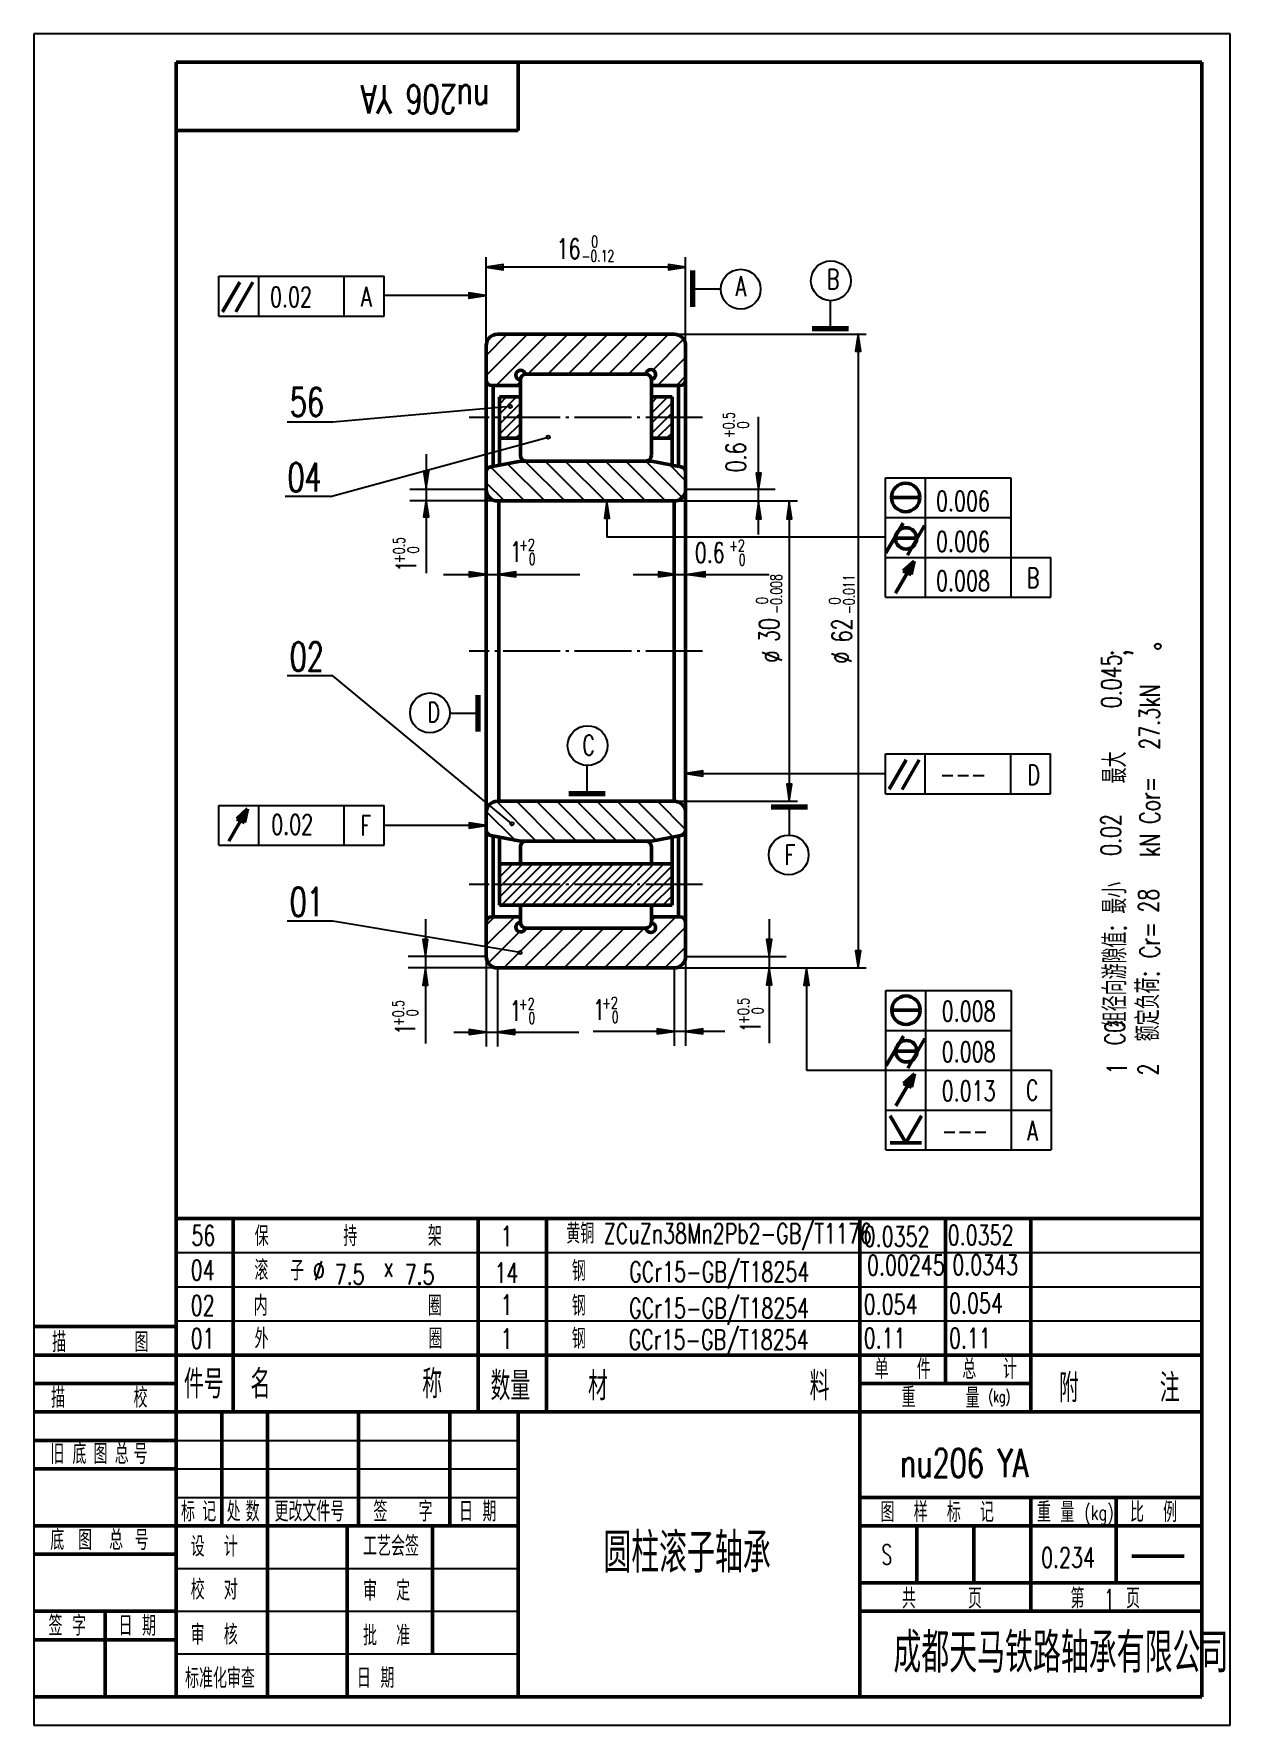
# Model space of a CAD drawing. Extents: x 228 to 438, y 0 to 297.
import ezdxf
from ezdxf.enums import TextEntityAlignment as Align

# ---------------------------------------------------------------- set-up
doc = ezdxf.new("R2010")
doc.units = 0
doc.header["$MEASUREMENT"] = 0
doc.linetypes.add('CENTER', pattern=[12.5, 10, -1, 0.5, -1])
doc.layers.get('0').update_dxf_attribs({"color": 6, "linetype": 'CONTINUOUS'})
doc.layers.add('1', color=2, linetype='CONTINUOUS', lineweight=50)
for name, color, linetype in [('2', 6, 'CONTINUOUS'), ('3', 7, 'CENTER'), ('90', 7, 'CONTINUOUS')]:
    doc.layers.add(name, color=color, linetype=linetype)
doc.styles.add('HZ', font='SIMPLEX', dxfattribs={"width": 0.7, "bigfont": 'HZTXT'})

# ---------------------------------------------------------------- blocks, each defined once
blk = doc.blocks.new('*X10')
at = {"color": 0}
for p, q in [((81.73, 145.37), (87.6, 151.24)), ((81.73, 147.14), (85.83, 151.24)), ((81.73, 148.91), (84.06, 151.24)), ((81.73, 150.67), (82.29, 151.24)), ((82.1, 143.97), (89.36, 151.24)), ((83.87, 143.97), (91.13, 151.24)), ((85.64, 143.97), (92.9, 151.24)), ((87.41, 143.97), (94.67, 151.24)), ((89.17, 143.97), (96.44, 151.24)), ((90.94, 143.97), (98.2, 151.24)), ((92.71, 143.97), (99.97, 151.24)), ((94.48, 143.97), (101.74, 151.24)), ((96.24, 143.97), (103.51, 151.24)), ((98.01, 143.97), (105.27, 151.24)), ((99.78, 143.97), (107.04, 151.24)), ((101.55, 143.97), (108.81, 151.24)), ((103.32, 143.97), (110.58, 151.24)), ((105.08, 143.97), (112.08, 150.97)), ((106.85, 143.97), (112.08, 149.2)), ((108.62, 143.97), (112.08, 147.43)), ((110.39, 143.97), (112.08, 145.67))]:
    blk.add_line(p, q, dxfattribs=at)
blk = doc.blocks.new('BLK', base_point=(1, 0))
for points in [[(0, 0), (1, 0), (0, 0.15), (0, -0.15), (1, 0)], [(0, 0.07), (0.5, 0), (0, -0.07)]]:
    blk.add_lwpolyline(points)
blk = doc.blocks.new('*X11')
at = {"color": 0}
for p, q in [((81.73, 230.22), (84.74, 233.24)), ((81.73, 231.99), (82.98, 233.24)), ((81.73, 228.46), (85.4, 232.13)), ((81.73, 226.69), (85.4, 230.36)), ((82.79, 225.97), (85.4, 228.59)), ((84.55, 225.97), (85.4, 226.83))]:
    blk.add_line(p, q, dxfattribs=at)
blk = doc.blocks.new('ZL', base_point=(176.19, 35.82))
at = {"layer": '2', "style": 'HZ', "width": 0.7}
blk.add_text('重 量', height=3.5, dxfattribs=at).set_placement((176.34, 35.82))
blk = doc.blocks.new('*X12')
at = {"color": 0}
for p, q in [((108.4, 230.38), (111.26, 233.24)), ((108.4, 232.15), (109.49, 233.24)), ((108.4, 228.61), (112.08, 232.29)), ((108.4, 226.84), (112.08, 230.52)), ((109.3, 225.97), (112.08, 228.75)), ((111.07, 225.97), (112.08, 226.98))]:
    blk.add_line(p, q, dxfattribs=at)

msp = doc.modelspace()

# ---------------------------------------------------------------- linework, layer by layer
at = {"layer": '1'}
for p, q in [((433.17, 291.63), (253.17, 291.63)), ((253.17, 291.63), (253.17, 4.63)), ((313.17, 279.63), (313.17, 291.63)), ((433.17, 4.63), (433.17, 291.63)), ((253.17, 279.63), (313.17, 279.63)), ((261.3, 247.84), (264.3, 253.04)), ((263.61, 247.8), (266.61, 253)), ((343.67, 248.67), (343.67, 255.07)), ((343.97, 248.67), (343.97, 255.07)), ((371.19, 244.99), (364.79, 244.99)), ((371.19, 244.69), (364.79, 244.69)), ((309.9, 220.91), (309.9, 232.87)), ((340.24, 220.91), (340.24, 232.87)), ((313.57, 221.6), (308.38, 220.62)), ((336.57, 221.6), (341.76, 220.62)), ((378.66, 215.22), (383.66, 215.22)), ((378.81, 215.22), (378.81, 215.22)), ((377.75, 205.49), (380.75, 210.68)), ((379.46, 208.06), (383.2, 208.06)), ((381.53, 205.07), (384.53, 210.27)), ((379.43, 198.42), (382.68, 204.05)), ((382.68, 204.05), (380.79, 202.35)), ((380.79, 202.35), (382.17, 201.69)), ((382.07, 203.04), (381.21, 202.2)), ((382.1, 203.07), (381.84, 201.89)), ((382.68, 204.05), (382.17, 201.69)), ((379.43, 198.42), (379.43, 198.42)), ((305.98, 180.5), (305.98, 174.1)), ((306.28, 180.5), (306.28, 174.1)), ((378.29, 163.97), (381.29, 169.17)), ((380.6, 163.93), (383.6, 169.13)), ((328.48, 163.37), (322.08, 163.37)), ((262.41, 154.88), (265.66, 160.51)), ((265.66, 160.51), (263.77, 158.81)), ((265.66, 160.51), (265.16, 158.15)), ((328.48, 163.07), (322.08, 163.07)), ((357.57, 161.01), (363.97, 161.01)), ((357.57, 160.71), (363.97, 160.71)), ((263.77, 158.81), (265.16, 158.15)), ((265.05, 159.49), (264.2, 158.65)), ((265.08, 159.53), (264.83, 158.35)), ((262.41, 154.88), (262.41, 154.88)), ((313.57, 154.87), (308.38, 155.85)), ((309.9, 143.6), (309.9, 155.56)), ((336.57, 154.87), (341.76, 155.85)), ((340.24, 143.6), (340.24, 155.56)), ((378.72, 125.18), (383.72, 125.18)), ((378.87, 125.18), (378.87, 125.18)), ((377.81, 115.44), (380.81, 120.64)), ((381.59, 115.02), (384.59, 120.22)), ((379.52, 118.01), (383.26, 118.01)), ((379.49, 108.38), (382.74, 114)), ((382.74, 114), (380.85, 112.3)), ((382.13, 112.99), (381.28, 112.15)), ((382.16, 113.02), (381.91, 111.84)), ((382.74, 114), (382.24, 111.65)), ((380.85, 112.3), (382.24, 111.65)), ((379.49, 108.38), (379.49, 108.38)), ((381.25, 101.88), (378.5, 106.64)), ((381.25, 101.88), (384, 106.64)), ((378.5, 101.88), (384, 101.88)), ((253.17, 88.63), (433.17, 88.63)), ((263.17, 88.63), (263.17, 54.63)), ((306.17, 88.63), (306.17, 54.63)), ((318.17, 88.63), (318.17, 54.63)), ((373.17, 88.63), (373.17, 4.63)), ((388.17, 88.63), (388.17, 59.63)), ((403.17, 88.63), (403.17, 54.63)), ((228.17, 69.63), (253.17, 69.63)), ((228.17, 64.63), (253.17, 64.63)), ((253.17, 64.63), (433.17, 64.63)), ((228.17, 59.63), (253.17, 59.63)), ((373.17, 59.63), (403.17, 59.63)), ((228.17, 54.63), (253.17, 54.63)), ((253.17, 54.63), (433.17, 54.63)), ((261.17, 54.63), (261.17, 34.63)), ((269.17, 54.63), (269.17, 4.63)), ((285.17, 54.63), (285.17, 34.63)), ((301.17, 54.63), (301.17, 34.63)), ((313.17, 54.63), (313.17, 4.63)), ((228.17, 49.63), (253.17, 49.63)), ((228.17, 44.63), (253.17, 44.63)), ((373.17, 39.63), (433.17, 39.63)), ((403.17, 39.63), (403.17, 19.63)), ((418.17, 39.63), (418.17, 24.63)), ((228.17, 34.63), (253.17, 34.63)), ((253.17, 34.63), (313.17, 34.63)), ((283.17, 34.63), (283.17, 4.63)), ((298.17, 34.63), (298.17, 12.13)), ((373.17, 34.63), (433.17, 34.63)), ((383.17, 34.63), (383.17, 24.63)), ((393.17, 34.63), (393.17, 24.63)), ((228.17, 29.63), (253.17, 29.63)), ((420.92, 29.33), (430.12, 29.33)), ((373.17, 24.63), (433.17, 24.63)), ((228.17, 19.63), (253.17, 19.63)), ((240.67, 19.63), (240.67, 4.63)), ((373.17, 19.63), (433.17, 19.63)), ((228.17, 14.63), (253.17, 14.63)), ((228.17, 4.63), (433.17, 4.63))]:
    msp.add_line(p, q, dxfattribs=at)
at = {"layer": '1', "color": 2}
for p, q in [((340.57, 243.87), (309.57, 243.87)), ((307.57, 241.87), (307.57, 134.6)), ((342.57, 241.87), (342.57, 134.6)), ((308.57, 234.87), (313.57, 234.87)), ((308.82, 220.7), (308.82, 234.87)), ((313.57, 235.87), (313.57, 222.6)), ((335.57, 236.87), (314.57, 236.87)), ((336.57, 222.6), (336.57, 235.98)), ((341.57, 234.87), (336.57, 234.87)), ((341.32, 234.87), (341.32, 220.7)), ((309.9, 232.87), (313.57, 232.87)), ((340.24, 232.87), (336.57, 232.87)), ((313.57, 225.6), (309.9, 225.6)), ((340.24, 225.6), (336.57, 225.6)), ((336.57, 221.6), (313.57, 221.6)), ((340.57, 214.6), (309.57, 214.6)), ((309.81, 214.6), (309.81, 161.87)), ((340.57, 214.6), (340.57, 161.87)), ((340.57, 161.87), (309.57, 161.87)), ((308.82, 155.77), (308.82, 141.6)), ((336.57, 154.87), (313.57, 154.87)), ((341.32, 141.6), (341.32, 155.77)), ((313.57, 150.87), (313.57, 153.87)), ((336.57, 153.87), (336.57, 150.87)), ((340.24, 150.87), (309.9, 150.87)), ((309.9, 143.6), (340.24, 143.6)), ((313.57, 140.6), (313.57, 143.6)), ((336.57, 143.6), (336.57, 140.6)), ((308.57, 141.6), (313.57, 141.6)), ((335.57, 139.6), (314.57, 139.6)), ((341.57, 141.6), (336.57, 141.6)), ((340.57, 132.6), (309.57, 132.6))]:
    msp.add_line(p, q, dxfattribs=at)
at = {"layer": '1'}
for centre, radius in [((381.2, 215.22), 2.5), ((381.27, 208.03), 1.88), ((381.26, 125.18), 2.5), ((381.33, 117.98), 1.88)]:
    msp.add_circle(centre, radius, dxfattribs=at)
at = {"layer": '1', "color": 2}
for centre, radius, start, end in [((309.57, 241.87), 2, 90, 180), ((340.57, 241.87), 2, 0, 90), ((308.57, 235.87), 1, 180, 270), ((314.57, 235.87), 1, 90, 180), ((335.57, 235.87), 1, 0, 90), ((341.57, 235.87), 1, 270, 0), ((314.57, 222.6), 1, 180, 270), ((335.57, 222.6), 1, 270, 0), ((309.57, 216.6), 2, 180, 270), ((340.57, 216.6), 2, 270, 0), ((309.57, 159.87), 2, 90, 180), ((340.57, 159.87), 2, 0, 90), ((314.57, 153.87), 1, 90, 180), ((335.57, 153.87), 1, 0, 90), ((308.57, 140.6), 1, 90, 180), ((314.57, 140.6), 1, 180, 270), ((335.57, 140.6), 1, 270, 0), ((341.57, 140.6), 1, 0, 90), ((309.57, 134.6), 2, 180, 270), ((340.57, 134.6), 2, 270, 0)]:
    msp.add_arc(centre, radius, start, end, dxfattribs=at)
at = {"layer": '1'}
for centre, radius, start, end in [((336.47, 236.82), 0.848, 276.1571, 176.9061), ((313.62, 236.71), 0.848, 6.1571, 266.9061), ((308.57, 219.64), 1, 100.7455, 180), ((341.57, 219.64), 1, 0, 79.2545), ((308.57, 156.83), 1, 180, 259.2545), ((341.57, 156.83), 1, 280.7455, 360), ((313.62, 139.76), 0.848, 93.0939, 353.8429), ((336.47, 139.65), 0.848, 183.0939, 83.8429)]:
    msp.add_arc(centre, radius, start, end, dxfattribs=at)
at = {"layer": '2'}
for p, q in [((438.17, 296.63), (228.17, 296.63)), ((228.17, 296.63), (228.17, -0.37)), ((438.17, -0.37), (438.17, 296.63)), ((307.57, 241.93), (307.57, 257.43)), ((342.57, 255.65), (307.57, 255.65)), ((342.57, 241.93), (342.57, 257.43)), ((260.65, 254.05), (289.65, 254.05)), ((260.65, 247.05), (260.65, 254.05)), ((267.65, 247.05), (267.65, 254.05)), ((282.65, 247.05), (282.65, 254.05)), ((289.65, 247.05), (289.65, 254.05)), ((304.64, 250.68), (289.65, 250.68)), ((343.67, 251.87), (348.67, 251.87)), ((367.99, 244.69), (367.99, 249.69)), ((260.65, 247.05), (289.65, 247.05)), ((307.57, 240.16), (311.28, 243.87)), ((307.57, 236.63), (314.81, 243.87)), ((309.35, 234.87), (318.35, 243.87)), ((314.88, 236.87), (321.88, 243.87)), ((318.42, 236.87), (325.42, 243.87)), ((321.95, 236.87), (328.95, 243.87)), ((325.49, 236.87), (332.49, 243.87)), ((329.02, 236.87), (336.02, 243.87)), ((332.56, 236.87), (339.56, 243.87)), ((340.63, 243.87), (374.27, 243.87)), ((372.86, 243.87), (372.86, 132.6)), ((336.82, 237.59), (342.22, 242.99)), ((337.63, 234.87), (342.57, 239.81)), ((312.88, 234.87), (313.57, 235.55)), ((340.95, 234.9), (342.62, 236.56)), ((311.8, 231.2), (280.65, 228.43)), ((280.65, 228.43), (272.65, 228.43)), ((280.26, 215.38), (318.45, 225.82)), ((314.31, 214.6), (308.31, 220.6)), ((317.84, 214.6), (311.28, 221.17)), ((321.38, 214.6), (314.54, 221.44)), ((324.91, 214.6), (317.91, 221.6)), ((328.45, 214.6), (321.45, 221.6)), ((331.98, 214.6), (324.98, 221.6)), ((335.52, 214.6), (328.52, 221.6)), ((339.06, 214.6), (332.06, 221.6)), ((341.99, 215.2), (335.73, 221.47)), ((342.57, 218.16), (339.73, 221.01)), ((310.77, 214.6), (307.57, 217.81)), ((377.66, 218.69), (399.66, 218.69)), ((377.66, 197.69), (377.66, 218.69)), ((384.66, 197.69), (384.66, 218.69)), ((399.66, 218.69), (399.66, 197.69)), ((280.26, 215.38), (272.26, 215.38)), ((340.63, 214.6), (362.22, 214.6)), ((360.77, 214.42), (360.77, 161.87)), ((328.77, 211.79), (328.77, 208.24)), ((377.66, 211.69), (399.66, 211.69)), ((377.66, 208.24), (328.77, 208.24)), ((377.66, 204.69), (406.66, 204.69)), ((406.66, 197.69), (406.66, 204.69)), ((377.66, 197.69), (406.66, 197.69)), ((280.65, 183.89), (272.65, 183.89)), ((312.06, 157.88), (280.65, 183.89)), ((306.28, 177.3), (301.28, 177.3)), ((377.64, 170.18), (406.64, 170.18)), ((377.64, 163.18), (377.64, 170.18)), ((384.64, 163.18), (384.64, 170.18)), ((399.64, 163.18), (399.64, 170.18)), ((406.64, 163.18), (406.64, 170.18)), ((325.28, 163.07), (325.28, 168.07)), ((345.6, 166.75), (377.72, 166.75)), ((260.64, 161.15), (289.64, 161.15)), ((260.64, 154.15), (260.64, 161.15)), ((267.64, 154.15), (267.64, 161.15)), ((282.64, 154.15), (282.64, 161.15)), ((289.64, 154.15), (289.64, 161.15)), ((316.35, 154.87), (309.36, 161.86)), ((319.88, 154.87), (312.88, 161.87)), ((323.42, 154.87), (316.42, 161.87)), ((326.95, 154.87), (319.95, 161.87)), ((330.49, 154.87), (323.49, 161.87)), ((334.02, 154.87), (327.02, 161.87)), ((337.4, 155.02), (330.56, 161.87)), ((340.37, 155.59), (334.09, 161.87)), ((342.57, 156.93), (337.63, 161.87)), ((340.63, 161.87), (362.22, 161.87)), ((360.77, 161.01), (360.77, 156.01)), ((377.64, 163.18), (406.64, 163.18)), ((304.71, 157.61), (289.65, 157.61)), ((312.63, 155.04), (307.58, 160.09)), ((308.26, 155.88), (307.57, 156.57)), ((260.64, 154.15), (289.64, 154.15)), ((280.65, 140.82), (272.65, 140.82)), ((313.52, 135.3), (280.65, 140.82)), ((307.57, 140.14), (309.04, 141.6)), ((307.57, 136.6), (312.57, 141.6)), ((310.64, 132.6), (317.64, 139.6)), ((314.18, 132.6), (321.18, 139.6)), ((317.71, 132.6), (324.71, 139.6)), ((321.25, 132.6), (328.25, 139.6)), ((324.79, 132.6), (331.79, 139.6)), ((328.32, 132.6), (335.32, 139.6)), ((331.86, 132.6), (340.86, 141.6)), ((335.39, 132.6), (342.57, 139.78)), ((336.57, 140.85), (337.32, 141.6)), ((307.94, 133.44), (313.43, 138.93)), ((338.93, 132.6), (342.57, 136.25)), ((340.63, 132.6), (374.27, 132.6)), ((363.79, 132.59), (363.79, 114.6)), ((363.79, 132.59), (363.79, 132.59)), ((377.72, 128.64), (399.72, 128.64)), ((377.72, 100.64), (377.72, 128.64)), ((384.72, 100.64), (384.72, 128.64)), ((399.72, 128.64), (399.72, 100.64)), ((377.72, 121.64), (399.72, 121.64)), ((363.88, 114.64), (406.72, 114.64)), ((406.72, 114.64), (406.72, 100.64)), ((377.72, 107.64), (406.72, 107.64)), ((377.72, 100.64), (406.72, 100.64)), ((253.17, 82.63), (433.17, 82.63)), ((277.66, 77.75), (278.72, 81.11)), ((253.17, 76.63), (433.17, 76.63)), ((253.17, 70.63), (433.17, 70.63)), ((253.17, 49.63), (313.17, 49.63)), ((253.17, 44.63), (313.17, 44.63)), ((253.17, 39.63), (313.17, 39.63)), ((253.17, 27.13), (313.17, 27.13)), ((253.17, 19.63), (313.17, 19.63)), ((253.17, 12.13), (313.17, 12.13)), ((228.17, -0.37), (438.17, -0.37))]:
    msp.add_line(p, q, dxfattribs=at)
at = {"layer": '2', "linetype": 'ByBlock'}
for p, q in [((355.39, 208.72), (355.39, 229.38)), ((297.04, 222.8), (297.04, 201.91)), ((307.57, 216.6), (294.14, 216.6)), ((309.81, 214.6), (294.14, 214.6)), ((342.62, 216.69), (358.28, 216.69)), ((300.06, 201.7), (324.02, 201.7)), ((333.4, 201.7), (357.27, 201.7)), ((296.9, 141.19), (296.9, 119.32)), ((357.25, 141.19), (357.25, 119.4)), ((307.57, 134.6), (293.9, 134.6)), ((307.57, 134.6), (307.57, 118.82)), ((342.57, 134.61), (360.25, 134.61)), ((342.58, 134.6), (342.58, 118.92)), ((309.57, 132.6), (293.9, 132.6)), ((309.57, 132.6), (309.57, 118.82)), ((340.58, 132.6), (340.58, 118.92)), ((301.87, 121.35), (323.82, 121.35)), ((349.46, 121.46), (326.34, 121.46))]:
    msp.add_line(p, q, dxfattribs=at)
at = {"layer": '2'}
msp.add_lwpolyline([(278.98, 79.43, 0.065754), (278.92, 79.9, 0.078429), (278.75, 80.26, 0.107174), (278.47, 80.54, 0.166135), (278.21, 80.61, 0.142967), (277.94, 80.53, 0.107174), (277.67, 80.26, 0.078429), (277.51, 79.9, 0.065754), (277.45, 79.43, 0.065754), (277.51, 78.96, 0.078429), (277.67, 78.59, 0.107174), (277.94, 78.33, 0.142967), (278.21, 78.25, 0.142967), (278.49, 78.33, 0.107174), (278.75, 78.59, 0.078429), (278.92, 78.96, 0.065754)], format="xyb", close=True, dxfattribs=at)
for centre, radius in [((368.08, 253.27), 3.5), ((352.25, 251.78), 3.5), ((311.8, 231.2), 0.3), ((318.45, 225.82), 0.3), ((425.47, 189.08), 0.5), ((297.7, 177.39), 3.5), ((325.37, 171.64), 3.5), ((312.1, 157.92), 0.3), ((360.67, 152.44), 3.5), ((313.52, 135.3), 0.3)]:
    msp.add_circle(centre, radius, dxfattribs=at)
at = {"layer": '3'}
for p, q in [((345.57, 229.24), (304.57, 229.24)), ((345.57, 188.24), (304.57, 188.24)), ((345.57, 147.24), (304.57, 147.24))]:
    msp.add_line(p, q, dxfattribs=at)

# ---------------------------------------------------------------- block references
at = {"layer": '2', "xscale": 3, "yscale": 3, "zscale": 3}
for p, rotation in [((307.57, 255.65), 180), ((328.77, 214.56), 90), ((342.6, 166.75), 180), ((363.79, 132.59), 90)]:
    msp.add_blockref('BLK', p, dxfattribs=dict(at, rotation=rotation))
for p in [(342.57, 255.65), (307.52, 250.68), (307.56, 157.61)]:
    msp.add_blockref('BLK', p, dxfattribs=at)
at = {"layer": '2', "linetype": 'ByBlock', "xscale": 3, "yscale": 3, "zscale": 3}
for p, rotation in [((372.86, 243.92), 90), ((297.04, 216.82), 270), ((355.39, 216.47), 270), ((297.04, 214.82), 90), ((355.39, 214.47), 90), ((360.77, 214.47), 90), ((309.77, 201.7), 180), ((343.02, 201.7), 180), ((360.77, 161.87), 270), ((296.9, 134.6), 270), ((357.25, 134.61), 270), ((372.86, 132.6), 270), ((296.9, 132.6), 90), ((357.25, 132.61), 90), ((309.57, 121.35), 180), ((342.58, 121.46), 180)]:
    msp.add_blockref('BLK', p, dxfattribs=dict(at, rotation=rotation))
at = {"layer": '2'}
for name, p in [('*X11', (228.17, -0.37)), ('*X12', (228.17, -0.37)), ('*X10', (228.17, -0.37)), ('ZL', (404.1, 35.28))]:
    msp.add_blockref(name, p, dxfattribs=at)
at = {"layer": '2', "linetype": 'ByBlock', "xscale": 3, "yscale": 3, "zscale": 3}
for p in [(307.57, 201.7), (340.82, 201.7), (307.57, 121.35), (340.58, 121.46)]:
    msp.add_blockref('BLK', p, dxfattribs=at)

# ---------------------------------------------------------------- texts
at = {"layer": '2', "style": 'HZ', "width": 0.7}
msp.add_text('A', height=3.5, dxfattribs=at).set_placement((352.27, 250.55), align=Align.CENTER)
at = {"layer": '2', "style": 'HZ'}
for s, height, width, p in [('B', 3.5, 0.7, (367.36, 251.82)), ('A', 3.5, 0.7, (285.57, 248.73)), ('56', 5, 0.7, (273.11, 229.48)), ('04', 5, 0.7, (272.69, 216.27)), ('B', 3.5, 0.7, (402.46, 199.34)), ('02', 5, 0.7, (273.08, 184.78)), ('D', 3.5, 0.7, (297.23, 175.75)), ('C', 3.5, 0.7, (324.44, 169.97)), ('D', 3.5, 0.7, (402.56, 164.75)), ('F', 3.5, 0.7, (285.48, 155.85)), ('F', 3.5, 0.7, (359.95, 150.7)), ('01', 5, 0.7, (273.08, 141.71)), ('C', 3.5, 0.7, (402.31, 109.38)), ('A', 3.5, 0.7, (402.52, 102.27)), ('56', 3.5, 0.7, (255.82, 83.88)), ('保', 3.5, 0.7, (266.93, 83.75)), ('持', 3.5, 0.7, (282.49, 83.75)), ('架', 3.5, 0.7, (297.33, 83.75)), ('1', 3.5, 0.7, (310.09, 83.75)), ('04', 3.5, 0.7, (255.7, 77.8)), ('滚', 3.5, 0.7, (266.88, 77.77)), ('子', 3.5, 0.7, (273.16, 77.72)), ('x', 3.5, 0.7, (289.53, 78.34)), ('钢', 3.5, 0.7, (322.61, 77.64)), ('02', 3.5, 0.7, (255.7, 71.57)), ('内', 3.5, 0.7, (266.76, 71.53)), ('圈', 3.5, 0.7, (297.33, 71.53)), ('1', 3.5, 0.7, (310.09, 71.69)), ('钢', 3.5, 0.7, (322.61, 71.53)), ('描', 3.5, 0.7, (231.39, 65.13)), ('图', 3.5, 0.7, (245.83, 65.13)), ('01', 3.5, 0.7, (255.7, 65.79)), ('外', 3.5, 0.7, (266.91, 65.76)), ('圈', 3.5, 0.7, (297.45, 65.76)), ('1', 3.5, 0.7, (310.09, 65.74)), ('钢', 3.5, 0.7, (322.61, 65.76)), ('件号', 5, 0.7, (254.5, 57.02)), ('名', 5, 0.7, (266.19, 57.02)), ('称', 5, 0.7, (296.35, 57.02)), ('单', 3.5, 0.7, (375.75, 60.41)), ('件', 3.5, 0.7, (383.16, 60.41)), ('总', 3.5, 0.7, (391.15, 60.41)), ('计', 3.5, 0.7, (398.28, 60.41)), ('数量', 5, 0.7, (308.33, 56.68)), ('材', 5, 0.7, (325.44, 56.68)), ('料', 5, 0.7, (364.34, 56.68)), ('附', 5, 0.7, (408.11, 56.34)), ('注', 5, 0.7, (425.8, 56.34)), ('描', 3.5, 0.7, (231.2, 55.37)), ('校', 3.5, 0.7, (245.68, 55.37)), ('重', 3.5, 0.7, (380.49, 55.43)), ('量', 3.5, 0.7, (391.72, 55.32)), ('(kg)', 2, 0.7, (395.71, 56.34)), ('旧', 3.5, 0.7, (231.05, 45.49)), ('底', 3.5, 0.7, (234.95, 45.49)), ('图', 3.5, 0.7, (238.66, 45.49)), ('总', 3.5, 0.7, (242.37, 45.49)), ('号', 3.5, 0.7, (245.68, 45.49)), ('标', 3.5, 0.7, (254.02, 35.39)), ('记', 3.5, 0.7, (257.72, 35.39)), ('处', 3.5, 0.7, (262.02, 35.39)), ('数', 3.5, 0.7, (265.34, 35.39)), ('更改文件号', 3.5, 0.7, (270.41, 35.39)), ('签   字', 3.5, 0.7, (287.78, 35.39)), ('日 期', 3.5, 0.7, (302.8, 35.39)), ('图  样  标  记', 3.5, 0.7, (376.81, 35.28)), ('比  例', 3.5, 0.7, (420.59, 35.28)), ('底', 3.5, 0.7, (231.05, 30.39)), ('图', 3.5, 0.7, (235.93, 30.39)), ('总', 3.5, 0.7, (241.39, 30.39)), ('号', 3.5, 0.7, (245.88, 30.39)), ('设  计', 3.5, 0.7, (255.7, 29.24)), ('工艺会签', 3.5, 0.7, (285.96, 29.32)), ('圆柱滚子轴承', 7, 0.7, (328.13, 26.4)), ('S', 3.5, 0.6, (377.01, 27.83)), ('校  对', 3.5, 0.7, (255.7, 21.68)), ('审  定', 3.5, 0.7, (285.96, 21.51)), ('共     页', 3.5, 0.7, (380.55, 20.13)), ('第    页', 3.5, 0.7, (410.14, 20.13)), ('1', 3.5, 0.6, (416.06, 19.99)), ('签 字', 3.5, 0.7, (230.75, 15.34)), ('日 期', 3.5, 0.7, (243.04, 15.34)), ('审  核', 3.5, 0.7, (255.7, 13.78)), ('批  准', 3.5, 0.7, (285.96, 13.61)), ('标准化审查', 3.5, 0.7, (254.72, 6.12)), ('日 期', 3.5, 0.7, (284.88, 6.17))]:
    msp.add_text(s, height=height, dxfattribs=dict(at, width=width)).set_placement(p)
at = {"layer": '2', "style": 'HZ', "width": 0.7}
for s, height, p in [('%%C', 3.5, (359.49, 186.23)), ('%%C', 3.5, (371.71, 186.05)), ('  组径向游隙值: 最小        最大        ;', 4, (419.94, 118.35)), ('Cr=      kN Cor=      kN', 3.5, (425.82, 134.32)), ('额定负荷:', 4, (425.73, 119.74)), ('1', 3.5, (420.05, 113.9)), ('2', 3.5, (425.52, 113.73))]:
    msp.add_text(s, height=height, rotation=90, dxfattribs=at).set_placement(p)
at = {"layer": '2', "style": 'HZ', "width": 0.761019}
msp.add_text('(kg)', height=2.5, dxfattribs=at).set_placement((412.54, 35.71), (417.7, 35.71), align=Align.FIT)
at = {"layer": '2', "insert": (372.86, 188.24), "char_height": 0.18, "attachment_point": 5}
msp.add_mtext('\\A1;   ', dxfattribs=at)
at = {"layer": '90', "style": 'HZ', "width": 0.7}
for s, height, rotation, p in [('nu206 YA', 5, 180, (308.1, 287.64)), ('+0.5', 2, 90, (351.16, 225.64)), ('0', 2, 90, (353.66, 227.34)), ('0.6', 3.5, 90, (353.16, 219.63)), ('+0.5', 2, 90, (293.27, 203.7)), ('0', 2, 90, (295.77, 205.4)), ('1', 3.5, 90, (295.27, 202.12)), ('-0.008', 2, 90, (359.49, 194.79)), ('-0.011', 2, 90, (372.25, 194.74)), ('0', 2, 90, (356.99, 196.49)), ('0', 2, 90, (369.75, 196.44)), ('30', 3.5, 90, (358.99, 189.83)), ('62', 3.5, 90, (371.75, 189.77)), ('0.045', 3.5, 90, (419.06, 178.21)), ('27.3', 3.5, 90, (425.78, 170.93)), ('0.02', 3.5, 90, (418.97, 152.28)), ('28', 3.5, 90, (425.6, 142.31)), ('+0.5', 2, 90, (293.13, 122.4)), ('0', 2, 90, (295.63, 124.1)), ('+0.5', 2, 90, (353.72, 122.77)), ('0', 2, 90, (356.22, 124.47)), ('1', 3.5, 90, (295.13, 120.82)), ('1', 3.5, 90, (355.72, 121.19)), ('C0', 3.5, 90, (419.67, 119.01))]:
    msp.add_text(s, height=height, rotation=rotation, dxfattribs=at).set_placement(p)
for s, height, p in [('16', 3.5, (319.93, 257.14)), ('-0.12', 2, (324.31, 256.64)), ('0', 2, (326.01, 259.14)), ('0.02', 3.5, (269.63, 248.67)), ('0.006', 3.5, (386.54, 212.84)), ('+2', 2, (313.34, 205.91)), ('0.006', 3.5, (386.54, 205.72)), ('1', 3.5, (311.75, 203.91)), ('0', 2, (315.04, 203.41)), ('0.6', 3.5, (344.19, 203.77)), ('+2', 2, (350.2, 205.77)), ('0', 2, (351.9, 203.27)), ('0.008', 3.5, (386.54, 198.83)), ('---', 3.5, (387.19, 164.9)), ('0.02', 3.5, (269.84, 156.03)), ('1', 3.5, (311.7, 123.3)), ('+2', 2, (313.29, 125.3)), ('0', 2, (314.99, 122.8)), ('1', 3.5, (326.33, 123.49)), ('+2', 2, (327.91, 125.49)), ('0', 2, (329.61, 122.99)), ('0.008', 3.5, (387.53, 123.25)), ('0.008', 3.5, (387.53, 116.14)), ('0.013', 3.5, (387.53, 109.25)), ('---', 3.5, (387.53, 102.25)), ('黄铜 ZCuZn38Mn2Pb2-GB/T1176', 3.5, (321.64, 84.21)), ('0.0352', 3.5, (373.84, 83.67)), ('0.0352', 3.5, (388.59, 83.95)), ('7.5', 3.5, (280.97, 77.03)), ('7.5', 3.5, (293.25, 77.03)), ('GCr15-GB/T18254', 3.5, (332.68, 77.49)), ('0.00245', 3.5, (374.42, 78.68)), ('0.0343', 3.5, (389.39, 78.7)), ('GCr15-GB/T18254', 3.5, (332.66, 71.1)), ('0.054', 3.5, (373.84, 71.78)), ('0.054', 3.5, (388.82, 72)), ('GCr15-GB/T18254', 3.5, (332.57, 65.58)), ('0.11', 3.5, (373.84, 65.84)), ('0.11', 3.5, (388.82, 65.84)), ('nu206 YA', 5, (380.24, 43.16)), ('0.234', 3.5, (404.98, 27.31)), ('成都天马铁路轴承有限公司', 7, (379.05, 8.85))]:
    msp.add_text(s, height=height, dxfattribs=at).set_placement(p)
msp.add_text('14', height=3.5, dxfattribs=at).set_placement((311.12, 77.29), align=Align.CENTER)

doc.saveas('drawing.dxf')
